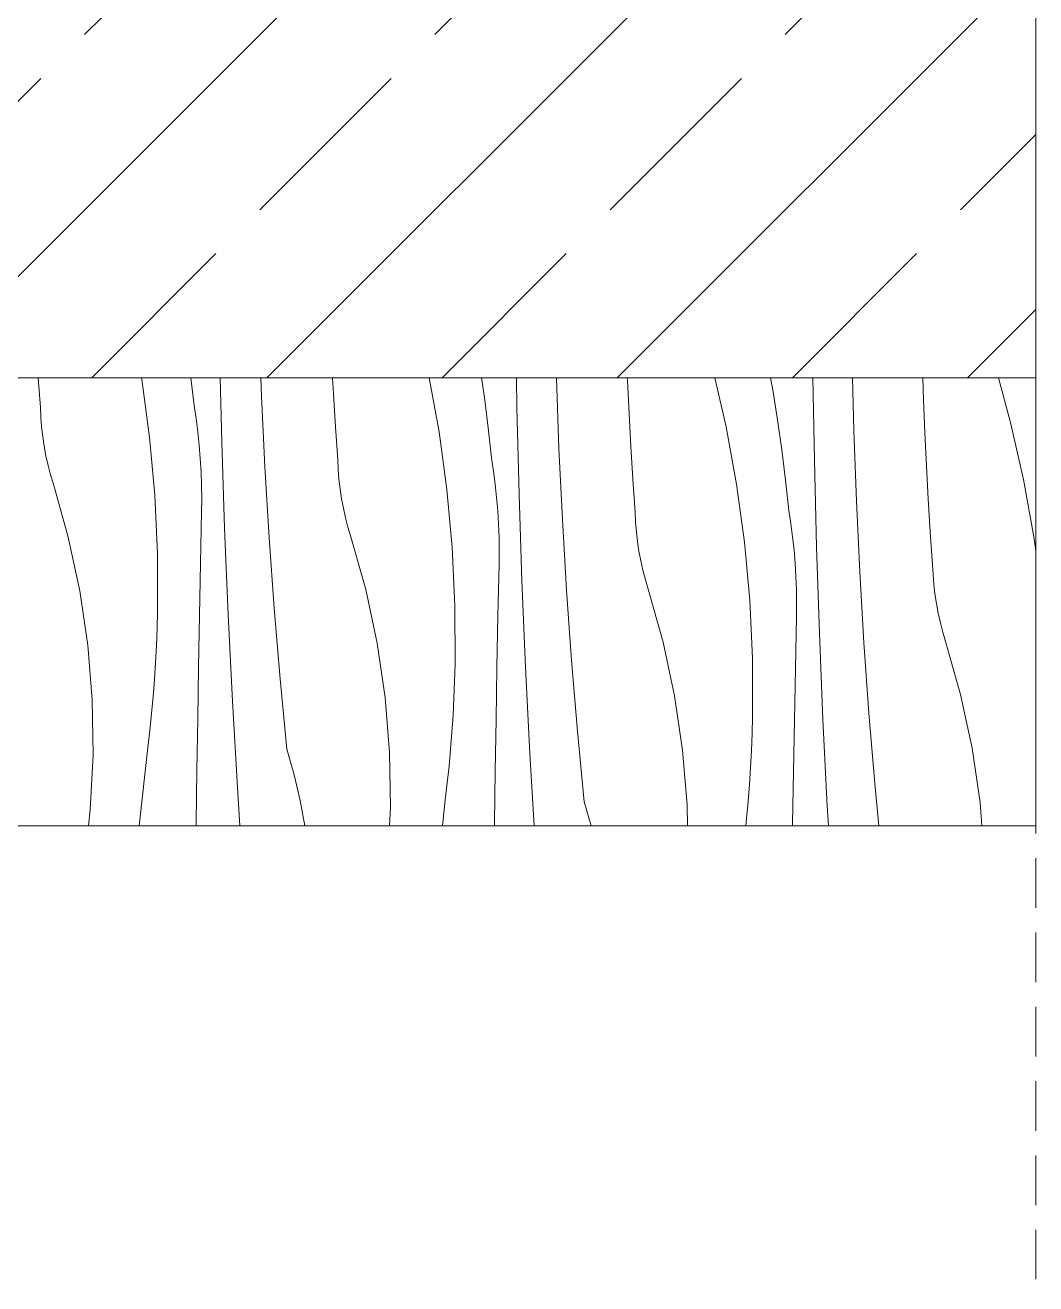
# Model space of a CAD drawing. Header units: millimetres. Extents: x -7826 to 55813, y 465 to 25965.
# Drawn here: x 53560 to 53968, y 7539 to 8047 of the extents above; entities that cross this region are included whole.
import ezdxf

# ---------------------------------------------------------------- set-up
doc = ezdxf.new("R2010")
doc.units = ezdxf.units.MM
doc.linetypes.add('Hidden Line', pattern=[30.00000000000001, 20, -10.00000000000001])
doc.layers.add('2D Drafting - General2', color=251, linetype='Continuous', lineweight=15)
doc.layers.add('2D Drafting - General81', color=251, linetype='Continuous', lineweight=20)

# ---------------------------------------------------------------- blocks, each defined once
blk = doc.blocks.new('*X20')
at = {"layer": '2D Drafting - General81', "linetype": 'Continuous'}
for p, q in [((-45237.2715302663, 55534.26705330564), (-45238.10407101613, 55546.22052564414)), ((-45196.47592244872, 55546.22052564414), (-45196.35265579417, 55545.54050824176)), ((-45196.35265579417, 55545.54050824176), (-45193.18643603673, 55522.23501757283)), ((-45176.45613770262, 55546.22052564414), (-45175.23701469554, 55535.02762499841)), ((-45164.06552290828, 55520.32406957807), (-45164.71199195083, 55546.22052564414)), ((-45147.96810736839, 55538.76588367486), (-45148.23395625947, 55546.22052564414)), ((-45118.96069544185, 55539.67746840174), (-45119.32348575662, 55546.22052564414)), ((-45080.24585894281, 55546.22052564414), (-45076.28489454692, 55524.36932242061)), ((-45059.16086069989, 55546.22052564414), (-45058.02539239974, 55538.22911506559)), ((-45044.86901476327, 55534.05380893647), (-45045.07251991762, 55546.22052564414)), ((-45028.91892376969, 55546.15653107017), (-45028.9204474184, 55546.22052564414)), ((-45027.90034612114, 55517.59469785371), (-45028.91892376969, 55546.15653107017)), ((-45000.27366709003, 55545.1100769425), (-45000.31949200995, 55546.22052564414)), ((-44999.63034386731, 55531.8057382253), (-45000.27366709003, 55545.1100769425)), ((-44964.93321953998, 55546.22052564414), (-44960.41216024166, 55526.34057795357)), ((-44942.46744522388, 55546.22052564414), (-44941.60786739843, 55541.32438005657)), ((-44924.80125351602, 55512.88262311531), (-44925.35887601705, 55546.22052564414)), ((-44908.85116252244, 55524.98534524901), (-44909.35675156, 55546.22052564414)), ((-44880.7551104307, 55537.24744730867), (-44881.06184437616, 55546.22052564414)), ((-44850.53326779091, 55546.22052564414), (-44845.56000469167, 55528.10339091333)), ((-45146.61136395828, 55510.21811555843), (-45147.96810736839, 55538.76588367486)), ((-45118.129236211, 55526.3835611876), (-45118.96069544185, 55539.67746840174)), ((-45058.02539239974, 55538.22911506559), (-45056.49785060741, 55526.05443389475)), ((-44941.60786739843, 55541.32438005657), (-44939.68371049576, 55529.20605237685)), ((-44880.20590584277, 55523.93889112134), (-44880.7551104307, 55537.24744730867)), ((-45237.09446926335, 55530.32212946741), (-45237.2715302663, 55534.26705330564)), ((-45174.4129393581, 55529.71074428974), (-45175.23701469554, 55535.02762499841)), ((-45043.99776166103, 55499.15288375691), (-45044.86901476327, 55534.05380893647)), ((-44998.8929341946, 55518.50628258059), (-44999.63034386731, 55531.8057382253)), ((-45236.7790551995, 55526.38585093859), (-45237.09446926335, 55530.32212946741)), ((-45173.71369928733, 55524.37601056109), (-45174.4129393581, 55529.71074428974)), ((-44939.68371049576, 55529.20605237685), (-44937.95763115249, 55517.05792924445)), ((-44845.56000469167, 55528.10339091333), (-44840.3443989944, 55505.16939213242)), ((-45236.32567676157, 55522.46306842101), (-45236.7790551995, 55526.38585093859)), ((-45235.7348926508, 55518.5586159853), (-45236.32567676157, 55522.46306842101)), ((-45193.18643603673, 55522.23501757283), (-45191.0552339163, 55498.81219066415)), ((-45173.13967860631, 55519.02635441421), (-45173.71369928733, 55524.37601056109)), ((-45117.20376901905, 55513.0958674845), (-45118.129236211, 55526.3835611876)), ((-45076.28489454692, 55524.36932242061), (-45073.11867478948, 55501.06383175167)), ((-45056.49785060741, 55526.05443389475), (-45055.1692534483, 55513.85643917725)), ((-44960.41216024166, 55526.34057795357), (-44956.21713329967, 55503.19813659946)), ((-44907.83258487389, 55496.42351203255), (-44908.85116252244, 55524.98534524901)), ((-44879.56258262006, 55510.63455240414), (-44880.20590584277, 55523.93889112134)), ((-45235.00743089429, 55514.67730511384), (-45235.7348926508, 55518.5586159853)), ((-45172.69119264959, 55513.66471464837), (-45173.13967860631, 55519.02635441421)), ((-45162.90694218196, 55485.43150086985), (-45164.06552290828, 55520.32406957807)), ((-45026.54360271103, 55489.04692973727), (-45027.90034612114, 55517.59469785371)), ((-44998.06147496375, 55505.21237536645), (-44998.8929341946, 55518.50628258059)), ((-44937.95763115249, 55517.05792924445), (-44936.43008936017, 55504.88324807359)), ((-45234.14418794797, 55510.82391877144), (-45235.00743089429, 55514.67730511384)), ((-45172.36848779005, 55508.29403664594), (-45172.69119264959, 55513.66471464837)), ((-45117.0267080161, 55509.15094364626), (-45117.20376901905, 55513.0958674845)), ((-45054.34517811085, 55508.53955846858), (-45055.1692534483, 55513.85643917725)), ((-44923.93000041378, 55477.98169793576), (-44924.80125351602, 55512.88262311531)), ((-45233.14622759176, 55507.00320551137), (-45234.14418794797, 55510.82391877144)), ((-45232.01477961877, 55503.21987362365), (-45233.14622759176, 55507.00320551137)), ((-45172.17174130354, 55502.91727075443), (-45172.36848779005, 55508.29403664594)), ((-45144.91664506237, 55481.68841620889), (-45146.61136395828, 55510.21811555843)), ((-45116.71129395225, 55505.21466511743), (-45117.0267080161, 55509.15094364626)), ((-45053.64593804008, 55503.20482473994), (-45054.34517811085, 55508.53955846858)), ((-44878.82517294734, 55497.33509675944), (-44879.56258262006, 55510.63455240414)), ((-45225.97860754557, 55481.87770394726), (-45232.01477961877, 55503.21987362365)), ((-45172.10106127149, 55497.53737066566), (-45172.17174130354, 55502.91727075443)), ((-45116.25791551432, 55501.29188259986), (-45116.71129395225, 55505.21466511743)), ((-45053.07191735906, 55497.85516859307), (-45053.64593804008, 55503.20482473994)), ((-44997.1360077718, 55491.92468166334), (-44998.06147496375, 55505.21237536645)), ((-44956.21713329967, 55503.19813659946), (-44953.05091354223, 55479.89264593052)), ((-44936.43008936017, 55504.88324807359), (-44935.10149220105, 55492.6852533561)), ((-44840.3443989944, 55505.16939213242), (-44836.14937205241, 55482.02695077831)), ((-45191.0552339163, 55498.81219066415), (-45189.96322972685, 55475.31797074259)), ((-45172.15648652151, 55492.15729179322), (-45172.10106127149, 55497.53737066566)), ((-45115.66713140355, 55497.38743016416), (-45116.25791551432, 55501.29188259986)), ((-45114.93966964704, 55493.50611929268), (-45115.66713140355, 55497.38743016416)), ((-45073.11867478948, 55501.06383175167), (-45070.98747266905, 55477.641004843)), ((-45052.62343140234, 55492.49352882722), (-45053.07191735906, 55497.85516859307)), ((-45042.83918093471, 55464.2603150487), (-45043.99776166103, 55499.15288375691)), ((-44906.47584146378, 55467.87574391612), (-44907.83258487389, 55496.42351203255)), ((-44877.99371371649, 55484.04118954529), (-44878.82517294734, 55497.33509675944)), ((-45172.59977454608, 55471.26722798753), (-45172.15648652151, 55492.15729179322)), ((-45114.07642670072, 55489.65273295029), (-45114.93966964704, 55493.50611929268)), ((-45052.3007265428, 55487.12285082479), (-45052.62343140234, 55492.49352882722)), ((-44996.95894676885, 55487.97975782511), (-44997.1360077718, 55491.92468166334)), ((-44934.27741686359, 55487.36837264743), (-44935.10149220104, 55492.6852533561)), ((-45113.07846634451, 55485.83201969021), (-45114.07642670072, 55489.65273295029)), ((-45052.10398005629, 55481.74608493328), (-45052.3007265428, 55487.12285082479)), ((-45024.84888381512, 55460.51723038773), (-45026.54360271103, 55489.04692973727)), ((-44996.643532705, 55484.04347929628), (-44996.95894676885, 55487.97975782511)), ((-44933.57817679283, 55482.03363891879), (-44934.27741686359, 55487.36837264743)), ((-45221.3422617091, 55460.18835455457), (-45225.97860754557, 55481.87770394726)), ((-45161.46111237388, 55450.54965406492), (-45162.90694218196, 55485.43150086985)), ((-45142.88418835565, 55453.18078675911), (-45144.91664506237, 55481.68841620889)), ((-45111.94701837152, 55482.0486878025), (-45113.07846634451, 55485.83201969021)), ((-45105.91084629832, 55460.70651812611), (-45111.94701837152, 55482.0486878025)), ((-45052.03330002424, 55476.36618484451), (-45052.10398005629, 55481.74608493328)), ((-44996.19015426707, 55480.12069677871), (-44996.643532705, 55484.04347929628)), ((-44933.0041561118, 55476.68398277191), (-44933.57817679283, 55482.03363891879)), ((-44877.06824652454, 55470.75349584219), (-44877.99371371649, 55484.04118954529)), ((-44836.14937205241, 55482.02695077831), (-44835.40093662454, 55476.51796649524)), ((-45070.98747266905, 55477.641004843), (-45069.8954684796, 55454.14678492143)), ((-45052.08872527426, 55470.98610597206), (-45052.03330002424, 55476.36618484451)), ((-44995.5993701563, 55476.216244343), (-44996.19015426707, 55480.12069677871)), ((-44994.87190839979, 55472.33493347153), (-44995.5993701563, 55476.216244343)), ((-44953.05091354223, 55479.89264593052), (-44950.9197114218, 55456.46981902184)), ((-44932.55567015508, 55471.32234300607), (-44933.0041561118, 55476.68398277191)), ((-44922.77141968745, 55443.08912922755), (-44923.93000041378, 55477.98169793576)), ((-45189.96322972685, 55475.31797074259), (-45189.91256540439, 55451.79844107044)), ((-45173.00946969181, 55450.37647836083), (-45172.59977454608, 55471.26722798753)), ((-45052.53201329883, 55450.09604216638), (-45052.08872527426, 55470.98610597206)), ((-44994.00866545347, 55468.48154712913), (-44994.87190839979, 55472.33493347153)), ((-44932.23296529555, 55465.95166500364), (-44932.55567015508, 55471.32234300607)), ((-44993.01070509727, 55464.66083386906), (-44994.00866545347, 55468.48154712913)), ((-44932.03621880904, 55460.57489911212), (-44932.23296529555, 55465.95166500364)), ((-44904.78112256787, 55439.34604456658), (-44906.47584146378, 55467.87574391612)), ((-44876.89118552159, 55466.80857200395), (-44877.06824652454, 55470.75349584219)), ((-44876.57577145774, 55462.87229347513), (-44876.89118552159, 55466.80857200395)), ((-45101.27450046185, 55439.01716873342), (-45105.91084629832, 55460.70651812611)), ((-45041.39335112663, 55429.37846824376), (-45042.83918093471, 55464.2603150487)), ((-44991.87925712427, 55460.87750198135), (-44993.01070509727, 55464.66083386906)), ((-44985.84308505107, 55439.53533230496), (-44991.87925712427, 55460.87750198135)), ((-44876.12239301982, 55458.94951095755), (-44876.57577145774, 55462.87229347513)), ((-45218.1253464113, 55438.24353658404), (-45221.3422617091, 55460.18835455457)), ((-45022.8164271084, 55432.00960093796), (-45024.84888381512, 55460.51723038773)), ((-44950.9197114218, 55456.46981902184), (-44949.82770723236, 55432.97559910028)), ((-44931.96553877699, 55455.19499902336), (-44932.03621880904, 55460.57489911212)), ((-44875.53160890904, 55455.04505852185), (-44876.12239301982, 55458.94951095755)), ((-45190.09436769251, 55444.92958305142), (-45189.91256540439, 55451.79844107044)), ((-45159.72813149953, 55415.68089386833), (-45161.46111237388, 55450.54965406492)), ((-45140.51427887894, 55424.69922524672), (-45142.88418835565, 55453.18078675911)), ((-45069.8954684796, 55454.14678492143), (-45069.84480415714, 55430.62725524929)), ((-44932.020964027, 55449.81492015091), (-44931.96553877699, 55455.19499902336)), ((-44874.80414715254, 55451.16374765037), (-44875.53160890904, 55455.04505852185)), ((-44873.94090420622, 55447.31036130798), (-44874.80414715254, 55451.16374765037)), ((-45173.38557089929, 55429.48509693308), (-45173.00946969181, 55450.37647836083)), ((-45052.94170844457, 55429.20529253968), (-45052.53201329883, 55450.09604216638)), ((-44932.46425205158, 55428.92485634523), (-44932.020964027, 55449.81492015091)), ((-44872.94294385001, 55443.48964804791), (-44873.94090420622, 55447.31036130798)), ((-45190.36502851305, 55438.06365228584), (-45190.09436769251, 55444.92958305142)), ((-44921.32558987937, 55408.20728242261), (-44922.77141968745, 55443.08912922755)), ((-44871.81149587701, 55439.7063161602), (-44872.94294385001, 55443.48964804791)), ((-45216.34146404104, 55416.13604139615), (-45218.1253464113, 55438.24353658404)), ((-45190.72450255314, 55431.20179823814), (-45190.36502851305, 55438.06365228584)), ((-45098.05758516405, 55417.07235076288), (-45101.27450046185, 55439.01716873342)), ((-44981.2067392146, 55417.84598291227), (-44985.84308505107, 55439.53533230496)), ((-44902.74866586115, 55410.8384151168), (-44904.78112256787, 55439.34604456658)), ((-44865.77532380382, 55418.3641464838), (-44871.81149587701, 55439.7063161602)), ((-45191.1727296312, 55424.34516969023), (-45190.72450255314, 55431.20179823814)), ((-45070.02660644526, 55423.75839723027), (-45069.84480415714, 55430.62725524929)), ((-45020.44651763169, 55403.52803942558), (-45022.8164271084, 55432.00960093796)), ((-44949.82770723236, 55432.97559910028), (-44949.7770429099, 55409.45606942814)), ((-45173.72807719598, 55408.59313772589), (-45173.38557089929, 55429.48509693308)), ((-45053.31780965204, 55408.31391111192), (-45052.94170844457, 55429.20529253968)), ((-45039.66037025228, 55394.50970804718), (-45041.39335112663, 55429.37846824376)), ((-44932.87394719731, 55408.03410671852), (-44932.46425205158, 55428.92485634523)), ((-45191.709634707, 55417.4949145492), (-45191.1727296312, 55424.34516969023)), ((-45137.80724899896, 55396.24772605355), (-45140.51427887894, 55424.69922524672)), ((-45070.2972672658, 55416.89246646469), (-45070.02660644526, 55423.75839723027)), ((-45215.99815755775, 55393.95934821498), (-45216.34146404104, 55416.13604139615)), ((-45192.33512789418, 55410.65217965515), (-45191.709634707, 55417.4949145492)), ((-45157.70811704091, 55380.82758409804), (-45159.72813149953, 55415.68089386833)), ((-45096.2737027938, 55394.964855575), (-45098.05758516405, 55417.07235076288)), ((-45070.65674130589, 55410.03061241698), (-45070.2972672658, 55416.89246646469)), ((-44977.98982391681, 55395.90116494173), (-44981.2067392146, 55417.84598291227)), ((-44861.13897796734, 55396.67479709112), (-44865.77532380382, 55418.3641464838)), ((-45193.04910447542, 55403.81811058915), (-45192.33512789418, 55410.65217965515)), ((-45071.10496838396, 55403.17398386908), (-45070.65674130589, 55410.03061241698)), ((-44900.37875638443, 55382.35685360442), (-44902.74866586115, 55410.8384151168)), ((-45174.03698769622, 55387.70065476237), (-45173.72807719598, 55408.59313772589)), ((-45053.66031594873, 55387.42195190473), (-45053.31780965204, 55408.31391111192)), ((-44949.958845198, 55402.58721140911), (-44949.77704290989, 55409.45606942814)), ((-44933.25004840479, 55387.14272529077), (-44932.87394719731, 55408.03410671852)), ((-44919.59260900503, 55373.33852222603), (-44921.32558987937, 55408.20728242261)), ((-45193.8514449198, 55396.99385148146), (-45193.04910447542, 55403.81811058915)), ((-45071.64187345975, 55396.32372872805), (-45071.10496838396, 55403.17398386908)), ((-45017.73948775172, 55375.07654023239), (-45020.44651763169, 55403.52803942558)), ((-44950.22950601854, 55395.72128064353), (-44949.958845198, 55402.58721140911)), ((-45197.40139102136, 55365.34941756732), (-45193.8514449198, 55396.99385148146)), ((-45134.76930882476, 55385.96155495161), (-45137.80724899896, 55396.24772605355)), ((-45095.9303963105, 55372.78816239382), (-45096.2737027938, 55394.964855575)), ((-45072.26736664693, 55389.480993834), (-45071.64187345975, 55396.32372872805)), ((-44976.20594154655, 55373.79366975385), (-44977.98982391681, 55395.90116494173)), ((-44950.58898005864, 55388.85942659583), (-44950.22950601854, 55395.72128064353)), ((-44857.92206266955, 55374.72997912057), (-44861.13897796734, 55396.67479709112)), ((-45217.09687859689, 55371.80722886103), (-45215.99815755775, 55393.95934821498)), ((-45037.97030957296, 55365.34941756732), (-45039.66037025228, 55394.50970804718)), ((-45174.31230160122, 55366.80770206698), (-45174.03698769622, 55387.70065476237)), ((-45132.3204779001, 55375.51944675723), (-45134.76930882476, 55385.96155495161)), ((-45072.98134322817, 55382.646924768), (-45072.26736664693, 55389.480993834)), ((-45053.96922644897, 55366.52946894122), (-45053.66031594873, 55387.42195190473)), ((-44951.0372071367, 55382.00279804792), (-44950.58898005864, 55388.85942659583)), ((-44933.59255470148, 55366.25076608358), (-44933.25004840479, 55387.14272529077)), ((-45156.68310641306, 55365.34941756732), (-45157.70811704091, 55380.82758409804)), ((-45073.78368367256, 55375.82266566031), (-45072.98134322817, 55382.646924768)), ((-44951.57411221249, 55375.15254290689), (-44951.0372071367, 55382.00279804792)), ((-44898.76057671589, 55365.34941756732), (-44900.37875638443, 55382.35685360442)), ((-45130.53777942879, 55365.34941756732), (-45132.3204779001, 55375.51944675723)), ((-45074.95859697135, 55365.34941756732), (-45073.78368367256, 55375.82266566031)), ((-45014.86665816034, 55365.34941756732), (-45017.73948775172, 55375.07654023239)), ((-44952.19960539968, 55368.30980801285), (-44951.57411221249, 55375.15254290689)), ((-44857.16513302936, 55365.34941756732), (-44857.92206266955, 55374.72997912057)), ((-45217.8401736796, 55365.34941756732), (-45217.09687859689, 55371.80722886103)), ((-45096.29934996748, 55365.34941756732), (-45095.9303963105, 55372.78816239382)), ((-44976.07522023032, 55365.34941756732), (-44976.20594154655, 55373.79366975385)), ((-44919.12957961045, 55365.34941756732), (-44919.59260900503, 55373.33852222603)), ((-45174.32917257966, 55365.34941756732), (-45174.31230160122, 55366.80770206698)), ((-45053.98477640769, 55365.34941756732), (-45053.96922644897, 55366.52946894122)), ((-44952.5088866535, 55365.34941756732), (-44952.19960539968, 55368.30980801285)), ((-44933.60588179244, 55365.34941756732), (-44933.59255470148, 55366.25076608358))]:
    blk.add_line(p, q, dxfattribs=at)
blk = doc.blocks.new('Wype_nienie_24')
at = {"layer": '2D Drafting - General2', "linetype": 'Continuous'}
for p, q in [((-44835.40093662454, 55546.22052564414), (-46430.9925600935, 55546.22052564414)), ((-44835.40093662454, 55365.34941756732), (-44835.40093662454, 55546.22052564414)), ((-46430.9925600935, 55365.34941756732), (-44835.40093662454, 55365.34941756732))]:
    blk.add_line(p, q, dxfattribs=at)
at = {"layer": '2D Drafting - General81', "linetype": 'Continuous'}
blk.add_blockref('*X20', (0, 0), dxfattribs=at)

msp = doc.modelspace()

# ---------------------------------------------------------------- hatches: boundary and pattern name
at = {"layer": '2D Drafting - General81', "linetype": 'Continuous'}
h = msp.add_hatch(dxfattribs=at)
h.set_pattern_fill('SOLID___DASHED', color=256, style=0, pattern_type=2)
h.set_pattern_definition([(44.99999999999999, (98803.87108439812, -47641.55253353644), (-70.71067811865473, 70.71067811865478), []), (44.99999999999999, (98768.51574533881, -47606.19719447711), (-70.71067811865473, 70.71067811865478), [75, -25])])
h.paths.add_polyline_path([(52372.87852756398, 9502.673932334477), (52372.87852756398, 7904.667991421625), (52568.42425582659, 7904.667991421625), (53968.47015288262, 7904.667991421625), (53968.47015288262, 8100.213719684233), (52568.42425582659, 8100.213719684233), (52568.42425582659, 9502.673932334477)])

# ---------------------------------------------------------------- linework, layer by layer
at = {"layer": '2D Drafting - General2', "linetype": 'Hidden Line'}
msp.add_line((53968.47014784329, 7210.698656324307), (53968.47014784329, 8188.930404770897), dxfattribs=at)
at = {"layer": '2D Drafting - General2', "linetype": 'Continuous', "flags": 128}
msp.add_lwpolyline([(52372.87852756398, 9502.673932334477), (52372.87852756398, 7904.667991421625), (52568.42425582659, 7904.667991421625), (53968.47015288262, 7904.667991421625), (53968.47015288262, 8100.213719684233), (52568.42425582659, 8100.213719684233), (52568.42425582659, 9502.673932334477)], close=True, dxfattribs=at)

# ---------------------------------------------------------------- block references
at = {"layer": '2D Drafting - General81', "linetype": 'Continuous'}
msp.add_blockref('Wype_nienie_24', (98803.87108439812, -47641.55253353644), dxfattribs=at)

doc.saveas('drawing.dxf')
